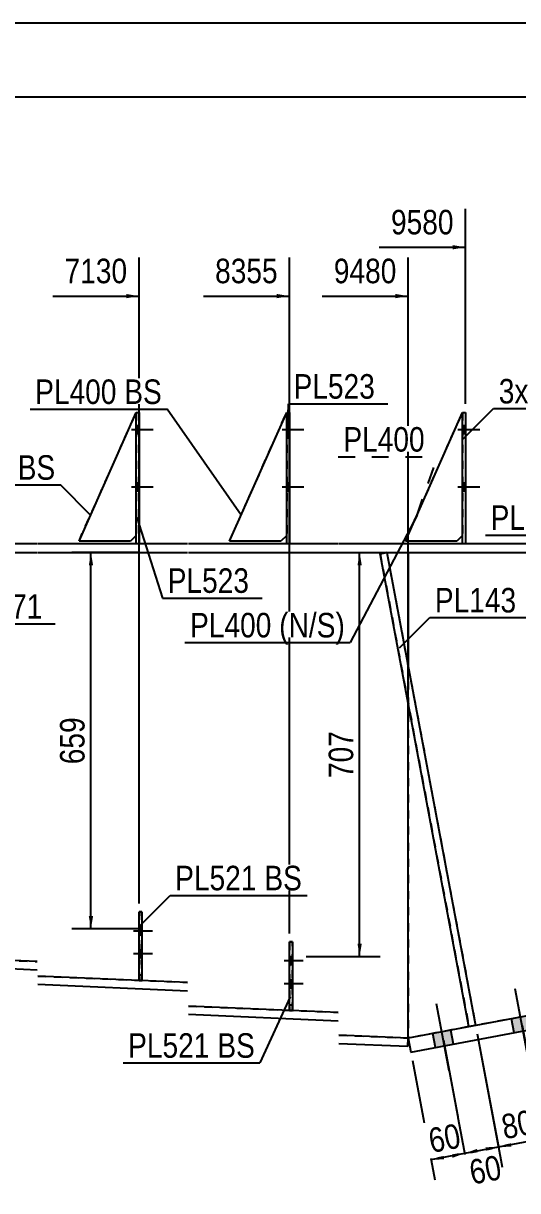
# Model space of a CAD drawing. Header units: millimetres. Extents: x -35 to 367, y -192 to 85.
# Drawn here: x 195.9 to 253.6, y -51.1 to 85.1 of the extents above; entities that cross this region are included whole.
import ezdxf

# ---------------------------------------------------------------- set-up
doc = ezdxf.new("R2010")
doc.units = ezdxf.units.MM
doc.linetypes.add('DXK_LINE_DOT1', pattern=[1.8814, 0.9407, -0.9407])
doc.linetypes.add('DXK_LINE_DOT2', pattern=[3.9198, 1.9599, -1.9599])
doc.styles.add('Arial Narrow', font='ARIALN.TTF', dxfattribs={"height": 0.2})

# ---------------------------------------------------------------- blocks, each defined once
blk = doc.blocks.new('Unknown-627304560-1201')
at = {"color": 5, "linetype": 'Continuous'}
blk.add_line((367.4, 85.08), (-32.6, 85.08), dxfattribs=at)
blk = doc.blocks.new('Part-627304560-1914 - 1599')
at = {"color": 7, "linetype": 'DXK_LINE_DOT1'}
for p, q in [((238.29, 23.33), (237.51, 23.19)), ((237.51, 23.19), (247.87, -32)), ((238.29, 23.33), (248.66, -31.86)), ((248.66, -31.86), (247.87, -32))]:
    blk.add_line(p, q, dxfattribs=at)
blk = doc.blocks.new('Part-627304560-1929 - 1599')
at = {"color": 2, "linetype": 'Continuous'}
for p, q in [((219.94, 24.67), (226.61, 39.67)), ((225.94, 24.67), (219.94, 24.67)), ((226.61, 25.33), (225.94, 24.67))]:
    blk.add_line(p, q, dxfattribs=at)
at = {"color": 7, "linetype": 'DXK_LINE_DOT1'}
blk.add_line((226.61, 39.67), (226.61, 25.33), dxfattribs=at)
blk = doc.blocks.new('Part-627304560-1796 - 1599')
at = {"color": 2, "linetype": 'Continuous'}
for p, q in [((209.04, 24.33), (209.04, 39.67)), ((209.04, 39.67), (209.37, 39.67)), ((209.37, 39.67), (209.37, 24.33))]:
    blk.add_line(p, q, dxfattribs=at)
at = {"color": 7, "linetype": 'DXK_LINE_DOT1'}
blk.add_line((209.37, 24.33), (209.04, 24.33), dxfattribs=at)
blk = doc.blocks.new('Bolt-627304560-1605 - 1599')
at = {"linetype": 'Continuous'}
for points in [[(209.37, 37.2), (209.37, 38.13), (209.04, 38.13), (209.04, 37.2)], [(209.37, 37.2), (209.37, 38.13), (209.04, 38.13), (209.04, 37.2)], [(209.37, 37.2), (209.37, 38.13), (209.04, 38.13), (209.04, 37.2)], [(209.37, 30.53), (209.37, 31.47), (209.04, 31.47), (209.04, 30.53)], [(209.37, 30.53), (209.37, 31.47), (209.04, 31.47), (209.04, 30.53)], [(209.37, 30.53), (209.37, 31.47), (209.04, 31.47), (209.04, 30.53)]]:
    blk.add_hatch(color=3, dxfattribs=at).paths.add_polyline_path(points)
at = {"color": 3, "linetype": 'Continuous'}
for p, q in [((208.51, 37.67), (211.04, 37.67)), ((208.51, 37.67), (211.04, 37.67)), ((208.51, 37.67), (211.04, 37.67)), ((209.04, 38.13), (209.37, 38.13)), ((209.04, 38.13), (209.37, 38.13)), ((209.04, 38.13), (209.37, 38.13)), ((209.04, 37.2), (209.37, 37.2)), ((209.04, 37.2), (209.37, 37.2)), ((209.04, 37.2), (209.37, 37.2)), ((209.04, 31.47), (209.37, 31.47)), ((209.04, 31.47), (209.37, 31.47)), ((209.04, 31.47), (209.37, 31.47)), ((208.51, 31), (211.04, 31)), ((208.51, 31), (211.04, 31)), ((208.51, 31), (211.04, 31)), ((209.04, 30.53), (209.37, 30.53)), ((209.04, 30.53), (209.37, 30.53)), ((209.04, 30.53), (209.37, 30.53))]:
    blk.add_line(p, q, dxfattribs=at)
blk = doc.blocks.new('Bolt-627304560-1606 - 1599')
at = {"linetype": 'Continuous'}
for points in [[(226.94, 37.2), (226.94, 38.13), (226.61, 38.13), (226.61, 37.2)], [(226.94, 37.2), (226.94, 38.13), (226.61, 38.13), (226.61, 37.2)], [(226.94, 37.2), (226.94, 38.13), (226.61, 38.13), (226.61, 37.2)], [(226.94, 30.53), (226.94, 31.47), (226.61, 31.47), (226.61, 30.53)], [(226.94, 30.53), (226.94, 31.47), (226.61, 31.47), (226.61, 30.53)], [(226.94, 30.53), (226.94, 31.47), (226.61, 31.47), (226.61, 30.53)]]:
    blk.add_hatch(color=3, dxfattribs=at).paths.add_polyline_path(points)
at = {"color": 3, "linetype": 'Continuous'}
for p, q in [((226.07, 37.67), (228.61, 37.67)), ((226.07, 37.67), (228.61, 37.67)), ((226.07, 37.67), (228.61, 37.67)), ((226.61, 38.13), (226.94, 38.13)), ((226.61, 38.13), (226.94, 38.13)), ((226.61, 38.13), (226.94, 38.13)), ((226.61, 37.2), (226.94, 37.2)), ((226.61, 37.2), (226.94, 37.2)), ((226.61, 37.2), (226.94, 37.2)), ((226.61, 31.47), (226.94, 31.47)), ((226.61, 31.47), (226.94, 31.47)), ((226.61, 31.47), (226.94, 31.47)), ((226.07, 31), (228.61, 31)), ((226.07, 31), (228.61, 31)), ((226.07, 31), (228.61, 31)), ((226.61, 30.53), (226.94, 30.53)), ((226.61, 30.53), (226.94, 30.53)), ((226.61, 30.53), (226.94, 30.53))]:
    blk.add_line(p, q, dxfattribs=at)
blk = doc.blocks.new('Bolt-627304560-1610 - 1599')
at = {"linetype": 'Continuous'}
for points in [[(247.47, 37.2), (247.47, 38.13), (247.13, 38.13), (247.13, 37.2)], [(247.47, 37.2), (247.47, 38.13), (247.13, 38.13), (247.13, 37.2)], [(247.47, 37.2), (247.47, 38.13), (247.13, 38.13), (247.13, 37.2)], [(247.47, 30.53), (247.47, 31.47), (247.13, 31.47), (247.13, 30.53)], [(247.47, 30.53), (247.47, 31.47), (247.13, 31.47), (247.13, 30.53)], [(247.47, 30.53), (247.47, 31.47), (247.13, 31.47), (247.13, 30.53)]]:
    blk.add_hatch(color=3, dxfattribs=at).paths.add_polyline_path(points)
at = {"color": 3, "linetype": 'Continuous'}
for p, q in [((246.6, 37.67), (249.13, 37.67)), ((246.6, 37.67), (249.13, 37.67)), ((246.6, 37.67), (249.13, 37.67)), ((247.13, 38.13), (247.47, 38.13)), ((247.13, 38.13), (247.47, 38.13)), ((247.13, 38.13), (247.47, 38.13)), ((247.13, 37.2), (247.47, 37.2)), ((247.13, 37.2), (247.47, 37.2)), ((247.13, 37.2), (247.47, 37.2)), ((247.13, 31.47), (247.47, 31.47)), ((247.13, 31.47), (247.47, 31.47)), ((247.13, 31.47), (247.47, 31.47)), ((246.6, 31), (249.13, 31)), ((246.6, 31), (249.13, 31)), ((246.6, 31), (249.13, 31)), ((247.13, 30.53), (247.47, 30.53)), ((247.13, 30.53), (247.47, 30.53)), ((247.13, 30.53), (247.47, 30.53))]:
    blk.add_line(p, q, dxfattribs=at)
blk = doc.blocks.new('Bolt-627304560-1613 - 1599')
at = {"color": 3, "linetype": 'DXK_LINE_DOT2'}
for p, q in [((209.37, -20.36), (209.71, -20.36)), ((208.74, -20.82), (210.94, -20.82)), ((209.37, -21.29), (209.71, -21.29)), ((209.37, -23.01), (209.71, -23.01)), ((208.74, -23.47), (210.94, -23.47)), ((209.37, -23.94), (209.71, -23.94))]:
    blk.add_line(p, q, dxfattribs=at)
blk = doc.blocks.new('Bolt-627304560-1614 - 1599')
at = {"color": 3, "linetype": 'DXK_LINE_DOT2'}
for p, q in [((226.31, -24.27), (228.51, -24.27)), ((226.94, -23.81), (227.27, -23.81)), ((226.94, -24.74), (227.27, -24.74)), ((226.31, -26.98), (228.51, -26.98)), ((226.94, -26.52), (227.27, -26.52)), ((226.94, -27.45), (227.27, -27.45))]:
    blk.add_line(p, q, dxfattribs=at)
blk = doc.blocks.new('Bolt-627304560-1619 - 1599')
at = {"linetype": 'Continuous'}
for points in [[(209.71, -21.29), (209.71, -20.36), (209.37, -20.36), (209.37, -21.29)], [(209.71, -23.94), (209.71, -23.01), (209.37, -23.01), (209.37, -23.94)]]:
    blk.add_hatch(color=3, dxfattribs=at).paths.add_polyline_path(points)
at = {"color": 3, "linetype": 'Continuous'}
for p, q in [((209.37, -20.36), (209.71, -20.36)), ((208.74, -20.82), (210.94, -20.82)), ((209.37, -21.29), (209.71, -21.29)), ((209.37, -23.01), (209.71, -23.01)), ((208.74, -23.47), (210.94, -23.47)), ((209.37, -23.94), (209.71, -23.94))]:
    blk.add_line(p, q, dxfattribs=at)
blk = doc.blocks.new('Bolt-627304560-1620 - 1599')
at = {"linetype": 'Continuous'}
for points in [[(227.27, -24.74), (227.27, -23.81), (226.94, -23.81), (226.94, -24.74)], [(227.27, -27.45), (227.27, -26.52), (226.94, -26.52), (226.94, -27.45)]]:
    blk.add_hatch(color=3, dxfattribs=at).paths.add_polyline_path(points)
at = {"color": 3, "linetype": 'Continuous'}
for p, q in [((226.31, -24.27), (228.51, -24.27)), ((226.94, -23.81), (227.27, -23.81)), ((226.94, -24.74), (227.27, -24.74)), ((226.31, -26.98), (228.51, -26.98)), ((226.94, -26.52), (227.27, -26.52)), ((226.94, -27.45), (227.27, -27.45))]:
    blk.add_line(p, q, dxfattribs=at)
blk = doc.blocks.new('Part-627304560-1870 - 1599')
at = {"color": 2, "linetype": 'Continuous'}
for p, q in [((315.49, -19.31), (240.79, -33.33)), ((315.8, -20.94), (315.49, -19.31)), ((241.1, -34.97), (315.8, -20.94)), ((240.79, -33.33), (241.1, -34.97))]:
    blk.add_line(p, q, dxfattribs=at)
blk = doc.blocks.new('Part-627304560-1754 - 1599')
at = {"color": 7, "linetype": 'DXK_LINE_DOT1'}
for p, q in [((240.47, 24.67), (247.13, 39.67)), ((247.13, 39.67), (247.13, 25.33)), ((246.47, 24.67), (240.47, 24.67)), ((247.13, 25.33), (246.47, 24.67))]:
    blk.add_line(p, q, dxfattribs=at)
blk = doc.blocks.new('Part-627304560-2025 - 1599')
at = {"color": 2, "linetype": 'Continuous'}
for p, q in [((226.94, -30.12), (226.94, -22.12)), ((226.94, -22.12), (227.27, -22.12)), ((227.27, -22.12), (227.27, -30.12)), ((227.27, -30.12), (226.94, -30.12))]:
    blk.add_line(p, q, dxfattribs=at)
at = {"color": 7, "linetype": 'DXK_LINE_DOT1'}
blk.add_line((226.94, -29.45), (227.27, -29.45), dxfattribs=at)
blk = doc.blocks.new('Bolt-627304560-1635 - 1599')
at = {"linetype": 'Continuous'}
for points in [[(312.61, -19.85), (310.51, -20.24), (310.82, -21.88), (312.91, -21.49)], [(312.61, -19.85), (310.51, -20.24), (310.82, -21.88), (312.91, -21.49)], [(303.43, -21.57), (301.34, -21.96), (301.64, -23.6), (303.74, -23.21)], [(303.43, -21.57), (301.34, -21.96), (301.64, -23.6), (303.74, -23.21)], [(295.57, -23.05), (293.47, -23.44), (293.78, -25.08), (295.88, -24.68)], [(295.57, -23.05), (293.47, -23.44), (293.78, -25.08), (295.88, -24.68)], [(287.71, -24.52), (285.61, -24.92), (285.92, -26.55), (288.01, -26.16)], [(287.71, -24.52), (285.61, -24.92), (285.92, -26.55), (288.01, -26.16)], [(270.67, -27.72), (268.57, -28.12), (268.88, -29.75), (270.98, -29.36)], [(270.67, -27.72), (268.57, -28.12), (268.88, -29.75), (270.98, -29.36)], [(262.81, -29.2), (260.71, -29.59), (261.02, -31.23), (263.12, -30.84)], [(262.81, -29.2), (260.71, -29.59), (261.02, -31.23), (263.12, -30.84)], [(254.95, -30.68), (252.85, -31.07), (253.16, -32.71), (255.25, -32.31)], [(254.95, -30.68), (252.85, -31.07), (253.16, -32.71), (255.25, -32.31)], [(245.77, -32.4), (243.68, -32.79), (243.98, -34.43), (246.08, -34.04)], [(245.77, -32.4), (243.68, -32.79), (243.98, -34.43), (246.08, -34.04)]]:
    blk.add_hatch(color=3, dxfattribs=at).paths.add_polyline_path(points)
at = {"color": 3, "linetype": 'Continuous'}
for p, q in [((312.42, -24.61), (310.94, -16.77)), ((312.42, -24.61), (310.94, -16.77)), ((303.24, -26.34), (301.77, -18.49)), ((303.24, -26.34), (301.77, -18.49)), ((295.38, -27.81), (293.91, -19.97)), ((295.38, -27.81), (293.91, -19.97)), ((310.82, -21.88), (310.51, -20.24)), ((310.82, -21.88), (310.51, -20.24)), ((312.91, -21.49), (312.61, -19.85)), ((312.91, -21.49), (312.61, -19.85)), ((287.52, -29.29), (286.04, -21.44)), ((287.52, -29.29), (286.04, -21.44)), ((303.74, -23.21), (303.43, -21.57)), ((303.74, -23.21), (303.43, -21.57)), ((295.88, -24.68), (295.57, -23.05)), ((295.88, -24.68), (295.57, -23.05)), ((301.64, -23.6), (301.34, -21.96)), ((301.64, -23.6), (301.34, -21.96)), ((293.78, -25.08), (293.47, -23.44)), ((293.78, -25.08), (293.47, -23.44)), ((270.48, -32.49), (269.01, -24.64)), ((270.48, -32.49), (269.01, -24.64)), ((285.92, -26.55), (285.61, -24.92)), ((285.92, -26.55), (285.61, -24.92)), ((288.01, -26.16), (287.71, -24.52)), ((288.01, -26.16), (287.71, -24.52)), ((262.62, -33.97), (261.15, -26.12)), ((262.62, -33.97), (261.15, -26.12)), ((254.76, -35.44), (253.28, -27.6)), ((254.76, -35.44), (253.28, -27.6)), ((268.88, -29.75), (268.57, -28.12)), ((268.88, -29.75), (268.57, -28.12)), ((270.98, -29.36), (270.67, -27.72)), ((270.98, -29.36), (270.67, -27.72)), ((245.58, -37.17), (244.11, -29.32)), ((245.58, -37.17), (244.11, -29.32)), ((261.02, -31.23), (260.71, -29.59)), ((261.02, -31.23), (260.71, -29.59)), ((263.12, -30.84), (262.81, -29.2)), ((263.12, -30.84), (262.81, -29.2)), ((253.16, -32.71), (252.85, -31.07)), ((253.16, -32.71), (252.85, -31.07)), ((255.25, -32.31), (254.95, -30.68)), ((255.25, -32.31), (254.95, -30.68)), ((246.08, -34.04), (245.77, -32.4)), ((246.08, -34.04), (245.77, -32.4)), ((243.98, -34.43), (243.68, -32.79)), ((243.98, -34.43), (243.68, -32.79))]:
    blk.add_line(p, q, dxfattribs=at)
blk = doc.blocks.new('Part-627304560-1826 - 1599')
at = {"color": 2, "linetype": 'Continuous'}
for p, q in [((247.13, 24.33), (247.13, 39.67)), ((247.13, 39.67), (247.47, 39.67)), ((247.47, 39.67), (247.47, 24.33))]:
    blk.add_line(p, q, dxfattribs=at)
at = {"color": 7, "linetype": 'DXK_LINE_DOT1'}
blk.add_line((247.47, 24.33), (247.13, 24.33), dxfattribs=at)
blk = doc.blocks.new('Part-627304560-1791 - 1599')
at = {"color": 2, "linetype": 'Continuous'}
for p, q in [((226.61, 24.33), (226.61, 39.67)), ((226.61, 39.67), (226.94, 39.67)), ((226.94, 39.67), (226.94, 24.33))]:
    blk.add_line(p, q, dxfattribs=at)
at = {"color": 7, "linetype": 'DXK_LINE_DOT1'}
blk.add_line((226.94, 24.33), (226.61, 24.33), dxfattribs=at)
blk = doc.blocks.new('Part-627304560-1934 - 1599')
at = {"color": 2, "linetype": 'Continuous'}
for p, q in [((202.37, 24.67), (209.04, 39.67)), ((208.37, 24.67), (202.37, 24.67)), ((209.04, 25.33), (208.37, 24.67))]:
    blk.add_line(p, q, dxfattribs=at)
at = {"color": 7, "linetype": 'DXK_LINE_DOT1'}
blk.add_line((209.04, 39.67), (209.04, 25.33), dxfattribs=at)
blk = doc.blocks.new('Part-627304560-2040 - 1599')
at = {"color": 2, "linetype": 'Continuous'}
for p, q in [((209.37, -26.61), (209.37, -18.61)), ((209.37, -18.61), (209.71, -18.61)), ((209.71, -18.61), (209.71, -26.61)), ((209.71, -26.61), (209.37, -26.61))]:
    blk.add_line(p, q, dxfattribs=at)
at = {"color": 7, "linetype": 'DXK_LINE_DOT1'}
blk.add_line((209.37, -25.94), (209.71, -25.94), dxfattribs=at)
blk = doc.blocks.new('Part-627304560-2070 - 1599')
at = {"color": 2, "linetype": 'Continuous'}
for p, q in [((240.47, 24.67), (247.13, 39.67)), ((246.47, 24.67), (240.47, 24.67)), ((247.13, 25.33), (246.47, 24.67))]:
    blk.add_line(p, q, dxfattribs=at)
blk = doc.blocks.new('Part-627304560-2102 - 1599')
at = {"color": 7, "linetype": 'DXK_LINE_DOT1'}
for p, q in [((226.94, -22.12), (226.94, -30.12)), ((227.27, -22.12), (226.94, -22.12)), ((227.27, -30.12), (227.27, -22.12)), ((226.94, -30.12), (227.27, -30.12))]:
    blk.add_line(p, q, dxfattribs=at)
blk = doc.blocks.new('Part-627304560-2107 - 1599')
at = {"color": 7, "linetype": 'DXK_LINE_DOT1'}
for p, q in [((219.94, 24.67), (226.61, 39.67)), ((225.94, 24.67), (219.94, 24.67)), ((226.61, 25.33), (225.94, 24.67))]:
    blk.add_line(p, q, dxfattribs=at)
blk = doc.blocks.new('Part-627304560-2112 - 1599')
at = {"color": 7, "linetype": 'DXK_LINE_DOT1'}
for p, q in [((209.37, -18.61), (209.37, -26.61)), ((209.71, -18.61), (209.37, -18.61)), ((209.71, -26.61), (209.71, -18.61)), ((209.37, -26.61), (209.71, -26.61))]:
    blk.add_line(p, q, dxfattribs=at)
blk = doc.blocks.new('Part-627304560-2117 - 1599')
at = {"color": 7, "linetype": 'DXK_LINE_DOT1'}
for p, q in [((202.37, 24.67), (209.04, 39.67)), ((208.37, 24.67), (202.37, 24.67)), ((209.04, 25.33), (208.37, 24.67))]:
    blk.add_line(p, q, dxfattribs=at)
blk = doc.blocks.new('Part-627304560-2181 - 1599')
at = {"color": 2, "linetype": 'Continuous'}
for p, q in [((163.62, 24.33), (163.62, 23.33)), ((187.76, 24.33), (163.62, 24.33)), ((163.62, 23.33), (187.76, 23.33)), ((197.47, 24.33), (187.86, 24.33)), ((187.86, 23.33), (197.47, 23.33)), ((215.04, 24.33), (197.57, 24.33)), ((197.57, 23.33), (215.04, 23.33)), ((232.61, 24.33), (215.14, 24.33)), ((215.14, 23.33), (232.61, 23.33)), ((314.08, 24.33), (232.71, 24.33)), ((232.71, 23.33), (314.08, 23.33)), ((314.08, 23.33), (314.08, 24.33))]:
    blk.add_line(p, q, dxfattribs=at)
blk = doc.blocks.new('Part-627304560-2203 - 1599')
at = {"color": 2, "linetype": 'Continuous'}
blk.add_line((182.96, 23.33), (182.96, -23.33), dxfattribs=at)
at = {"color": 7, "linetype": 'DXK_LINE_DOT1'}
for p, q in [((182.96, 23.33), (187.76, 23.33)), ((187.86, 23.33), (197.47, 23.33)), ((197.57, 23.33), (215.04, 23.33)), ((215.14, 23.33), (232.61, 23.33)), ((232.71, 23.33), (240.79, 23.33)), ((240.79, 23.33), (240.79, -33.33)), ((182.96, -23.33), (187.76, -23.54)), ((187.86, -23.98), (197.47, -24.4)), ((197.57, -26.09), (215.04, -26.84)), ((215.14, -29.6), (232.61, -30.35)), ((232.71, -32.99), (240.79, -33.33))]:
    blk.add_line(p, q, dxfattribs=at)
blk = doc.blocks.new('Part-627304560-2225 - 1599')
at = {"color": 2, "linetype": 'Continuous'}
for p, q in [((240.79, 23.33), (240.79, 10.01)), ((299.34, 23.33), (299.39, 23.08)), ((240.79, -33.33), (240.79, 5.68))]:
    blk.add_line(p, q, dxfattribs=at)
at = {"color": 7, "linetype": 'DXK_LINE_DOT1'}
for p, q in [((240.79, 23.33), (299.34, 23.33)), ((299.39, 23.08), (307.63, -20.78)), ((307.63, -20.78), (248.66, -31.86)), ((247.87, -32), (240.79, -33.33))]:
    blk.add_line(p, q, dxfattribs=at)
blk = doc.blocks.new('Part-627304560-2269 - 1599')
at = {"color": 2, "linetype": 'Continuous'}
for p, q in [((192.66, -25.19), (192.7, -24.19)), ((197.47, -24.4), (192.7, -24.19)), ((197.47, -25.4), (192.66, -25.19)), ((209.37, -26.6), (197.57, -26.09)), ((215.04, -27.84), (197.57, -27.09)), ((215.04, -26.84), (209.54, -26.61)), ((226.94, -30.11), (215.14, -29.6)), ((232.61, -31.35), (215.14, -30.6)), ((232.61, -30.35), (227.11, -30.12)), ((240.79, -33.33), (232.71, -32.99)), ((240.75, -34.33), (232.71, -33.99)), ((240.75, -34.33), (240.79, -33.33))]:
    blk.add_line(p, q, dxfattribs=at)
blk = doc.blocks.new('Part-627304560-2313 - 1599')
at = {"color": 2, "linetype": 'Continuous'}
for p, q in [((237.51, 23.19), (238.29, 23.33)), ((247.87, -32), (237.51, 23.19)), ((238.29, 23.33), (248.66, -31.86))]:
    blk.add_line(p, q, dxfattribs=at)
blk = doc.blocks.new('StraightDimension-627304560-2504 - 1599')
at = {"linetype": 'Continuous'}
for points in [[(203.51, 21.83), (203.76, 23.33), (204.01, 21.83)], [(204.01, -19.1), (203.76, -20.6), (203.51, -19.1)]]:
    blk.add_hatch(color=7, dxfattribs=at).paths.add_polyline_path(points)
at = {"color": 7, "linetype": 'Continuous'}
for p, q in [((209.32, 23.33), (201.51, 23.33)), ((203.76, -20.6), (203.76, 23.33)), ((209.32, -20.6), (201.51, -20.6))]:
    blk.add_line(p, q, dxfattribs=at)
at = {"color": 0}
blk.add_wipeout([(203.61, 4.71), (199.41, 4.71), (199.41, -1.98), (203.61, -1.98)], dxfattribs=at)
at = {"color": 3, "style": 'Arial Narrow'}
blk.add_text('659', height=2.863, rotation=90.0002, dxfattribs=at).set_placement((203.01, -1.38))
blk = doc.blocks.new('StraightDimension-627304560-2576 - 1599')
at = {"linetype": 'Continuous'}
for points in [[(244.98, -47.49), (243.46, -47.52), (244.89, -47)], [(245.87, -46.81), (247.39, -46.78), (245.96, -47.3)]]:
    blk.add_hatch(color=7, dxfattribs=at).paths.add_polyline_path(points)
at = {"color": 7, "linetype": 'Continuous'}
for p, q in [((244.91, -33.58), (247.83, -49.14)), ((241.29, -35.95), (243.9, -49.88)), ((243.46, -47.52), (247.39, -46.78))]:
    blk.add_line(p, q, dxfattribs=at)
at = {"color": 0}
blk.add_wipeout([(247.78, -46.56), (247.01, -42.43), (242.23, -43.32), (243.01, -47.45)], dxfattribs=at)
at = {"color": 3, "style": 'Arial Narrow'}
blk.add_text('60', height=2.863, rotation=10.6341, dxfattribs=at).set_placement((243.49, -46.75))
blk = doc.blocks.new('StraightDimension-627304560-2589 - 1599')
at = {"linetype": 'Continuous'}
for points in [[(248.91, -46.75), (247.39, -46.78), (248.82, -46.26)], [(249.8, -46.07), (251.32, -46.04), (249.89, -46.57)]]:
    blk.add_hatch(color=7, dxfattribs=at).paths.add_polyline_path(points)
at = {"color": 7, "linetype": 'Continuous'}
for p, q in [((244.91, -33.58), (247.8, -48.99)), ((248.84, -32.84), (251.74, -48.25)), ((247.39, -46.78), (251.32, -46.04))]:
    blk.add_line(p, q, dxfattribs=at)
at = {"color": 0}
blk.add_wipeout([(252.54, -50.24), (251.77, -46.11), (247, -47.01), (247.77, -51.14)], dxfattribs=at)
at = {"color": 3, "style": 'Arial Narrow'}
blk.add_text('60', height=2.863, rotation=10.6341, dxfattribs=at).set_placement((248.25, -50.44))
blk = doc.blocks.new('StraightDimension-627304560-2512 - 1599')
at = {"linetype": 'Continuous'}
for points in [[(234.87, 21.83), (235.12, 23.33), (235.37, 21.83)], [(235.37, -22.32), (235.12, -23.82), (234.87, -22.32)]]:
    blk.add_hatch(color=7, dxfattribs=at).paths.add_polyline_path(points)
at = {"color": 7, "linetype": 'Continuous'}
for p, q in [((228.88, 23.33), (237.52, 23.33)), ((235.12, -23.82), (235.12, 23.33)), ((228.88, -23.82), (237.52, -23.82))]:
    blk.add_line(p, q, dxfattribs=at)
at = {"color": 0}
blk.add_wipeout([(234.97, 3.1), (230.77, 3.1), (230.77, -3.59), (234.97, -3.59)], dxfattribs=at)
at = {"color": 3, "style": 'Arial Narrow'}
blk.add_text('707', height=2.863, rotation=90.0002, dxfattribs=at).set_placement((234.37, -2.99))
blk = doc.blocks.new('StraightDimension-627304560-2603 - 1599')
at = {"linetype": 'Continuous'}
for points in [[(252.84, -46.01), (251.32, -46.04), (252.75, -45.52)], [(255.04, -45.09), (256.56, -45.06), (255.13, -45.58)]]:
    blk.add_hatch(color=7, dxfattribs=at).paths.add_polyline_path(points)
at = {"color": 7, "linetype": 'Continuous'}
for p, q in [((254.08, -31.86), (257.01, -47.42)), ((248.84, -32.84), (251.76, -48.4)), ((251.32, -46.04), (256.56, -45.06))]:
    blk.add_line(p, q, dxfattribs=at)
at = {"color": 0}
blk.add_wipeout([(256.3, -44.96), (255.53, -40.83), (250.75, -41.72), (251.53, -45.85)], dxfattribs=at)
at = {"color": 3, "style": 'Arial Narrow'}
blk.add_text('80', height=2.863, rotation=10.6341, dxfattribs=at).set_placement((252.01, -45.15))
blk = doc.blocks.new('StraightDimension-627304560-2788 - 1599')
at = {"color": 7, "linetype": 'Continuous'}
blk.add_line((-1.28, 76.49), (315.8, 76.49), dxfattribs=at)
blk = doc.blocks.new('StraightDimension-627304560-8032 - 1599')
at = {"linetype": 'Continuous'}
blk.add_hatch(color=7, dxfattribs=at).paths.add_polyline_path([(245.97, 59.2), (247.47, 58.95), (245.97, 58.7)])
at = {"color": 7, "linetype": 'Continuous'}
for p, q in [((247.47, 40.67), (247.47, 63.45)), ((237.41, 58.95), (247.47, 58.95))]:
    blk.add_line(p, q, dxfattribs=at)
at = {"color": 0}
blk.add_wipeout([(246.69, 59.85), (246.69, 64.05), (238.18, 64.05), (238.18, 59.85)], dxfattribs=at)
at = {"color": 3, "style": 'Arial Narrow'}
blk.add_text('9580', height=2.863, dxfattribs=at).set_placement((238.78, 60.45))
blk = doc.blocks.new('StraightDimension-627304560-8033 - 1599')
at = {"linetype": 'Continuous'}
blk.add_hatch(color=7, dxfattribs=at).paths.add_polyline_path([(239.29, 53.5), (240.79, 53.25), (239.29, 53)])
at = {"color": 7, "linetype": 'Continuous'}
for p, q in [((240.79, -32.33), (240.79, 57.75)), ((230.73, 53.25), (240.79, 53.25))]:
    blk.add_line(p, q, dxfattribs=at)
at = {"color": 0}
blk.add_wipeout([(240.02, 54.15), (240.02, 58.35), (231.51, 58.35), (231.51, 54.15)], dxfattribs=at)
at = {"color": 3, "style": 'Arial Narrow'}
blk.add_text('9480', height=2.863, dxfattribs=at).set_placement((232.11, 54.75))
blk = doc.blocks.new('StraightDimension-627304560-8034 - 1599')
at = {"linetype": 'Continuous'}
blk.add_hatch(color=7, dxfattribs=at).paths.add_polyline_path([(225.44, 53.5), (226.94, 53.25), (225.44, 53)])
at = {"color": 7, "linetype": 'Continuous'}
for p, q in [((226.94, -21.12), (226.94, 57.75)), ((216.88, 53.25), (226.94, 53.25))]:
    blk.add_line(p, q, dxfattribs=at)
at = {"color": 0}
blk.add_wipeout([(226.16, 54.15), (226.16, 58.35), (217.65, 58.35), (217.65, 54.15)], dxfattribs=at)
at = {"color": 3, "style": 'Arial Narrow'}
blk.add_text('8355', height=2.863, dxfattribs=at).set_placement((218.25, 54.75))
blk = doc.blocks.new('StraightDimension-627304560-8035 - 1599')
at = {"linetype": 'Continuous'}
blk.add_hatch(color=7, dxfattribs=at).paths.add_polyline_path([(207.87, 53.5), (209.37, 53.25), (207.87, 53)])
at = {"color": 7, "linetype": 'Continuous'}
for p, q in [((209.37, -17.61), (209.37, 57.75)), ((199.31, 53.25), (209.37, 53.25))]:
    blk.add_line(p, q, dxfattribs=at)
at = {"color": 0}
blk.add_wipeout([(208.6, 54.15), (208.6, 58.35), (200.08, 58.35), (200.08, 54.15)], dxfattribs=at)
at = {"color": 3, "style": 'Arial Narrow'}
blk.add_text('7130', height=2.863, dxfattribs=at).set_placement((200.68, 54.75))
blk = doc.blocks.new('MarkSet-627304560-7208 - 1599')
at = {"color": 0}
for points in [[(223.1, -16.09), (223.1, -13.09), (213.59, -13.09), (213.59, -16.09)], [(228.38, -16.09), (228.38, -13.09), (224, -13.09), (224, -16.09)]]:
    blk.add_wipeout(points, dxfattribs=at)
for points in [[(223.1, -16.09), (223.1, -13.09), (213.59, -13.09), (213.59, -16.09)], [(228.38, -16.09), (228.38, -13.09), (224, -13.09), (224, -16.09)]]:
    blk.add_wipeout(points, dxfattribs=at)
at = {"color": 7, "linetype": 'Continuous'}
for p, q in [((209.46, -20.23), (212.99, -16.69)), ((212.99, -16.69), (228.98, -16.69))]:
    blk.add_line(p, q, dxfattribs=at)
at = {"color": 3, "style": 'Arial Narrow'}
for s, p in [('PL521', (213.59, -16.09)), ('BS', (224, -16.09))]:
    blk.add_text(s, height=2.863, dxfattribs=at).set_placement(p)
blk = doc.blocks.new('MarkSet-627304560-7289 - 1599')
at = {"color": 0}
for points in [[(194.31, 31.82), (194.31, 34.82), (184.8, 34.82), (184.8, 31.82)], [(199.59, 31.82), (199.59, 34.82), (195.21, 34.82), (195.21, 31.82)]]:
    blk.add_wipeout(points, dxfattribs=at)
for points in [[(194.31, 31.82), (194.31, 34.82), (184.8, 34.82), (184.8, 31.82)], [(199.59, 31.82), (199.59, 34.82), (195.21, 34.82), (195.21, 31.82)]]:
    blk.add_wipeout(points, dxfattribs=at)
at = {"color": 7, "linetype": 'Continuous'}
for p in [(184.2, 31.22), (203.72, 27.69)]:
    blk.add_line(p, (200.19, 31.22), dxfattribs=at)
at = {"color": 3, "style": 'Arial Narrow'}
for s, p in [('PL400', (184.8, 31.82)), ('BS', (195.21, 31.82))]:
    blk.add_text(s, height=2.863, dxfattribs=at).set_placement(p)
blk = doc.blocks.new('MarkSet-627304560-7219 - 1599')
at = {"color": 0}
for points in [[(217.61, -35.63), (217.61, -32.63), (208.1, -32.63), (208.1, -35.63)], [(222.89, -35.63), (222.89, -32.63), (218.51, -32.63), (218.51, -35.63)]]:
    blk.add_wipeout(points, dxfattribs=at)
for points in [[(217.61, -35.63), (217.61, -32.63), (208.1, -32.63), (208.1, -35.63)], [(222.89, -35.63), (222.89, -32.63), (218.51, -32.63), (218.51, -35.63)]]:
    blk.add_wipeout(points, dxfattribs=at)
at = {"color": 7, "linetype": 'Continuous'}
for p in [(227.02, -28.5), (207.5, -36.23)]:
    blk.add_line(p, (223.49, -36.23), dxfattribs=at)
at = {"color": 3, "style": 'Arial Narrow'}
for s, p in [('PL521', (208.1, -35.63)), ('BS', (218.51, -35.63))]:
    blk.add_text(s, height=2.863, dxfattribs=at).set_placement(p)
blk = doc.blocks.new('MarkSet-627304560-7233 - 1599')
at = {"color": 0}
for points in [[(254.83, 40.72), (254.83, 43.72), (251.36, 43.72), (251.36, 40.72)], [(265.23, 40.72), (265.23, 43.72), (255.73, 43.72), (255.73, 40.72)]]:
    blk.add_wipeout(points, dxfattribs=at)
for points in [[(254.83, 40.72), (254.83, 43.72), (251.36, 43.72), (251.36, 40.72)], [(265.23, 40.72), (265.23, 43.72), (255.73, 43.72), (255.73, 40.72)]]:
    blk.add_wipeout(points, dxfattribs=at)
at = {"color": 7, "linetype": 'Continuous'}
for p, q in [((247.22, 36.58), (250.76, 40.12)), ((250.76, 40.12), (266.73, 40.12))]:
    blk.add_line(p, q, dxfattribs=at)
at = {"color": 3, "style": 'Arial Narrow'}
for s, p in [('3x', (251.36, 40.72)), ('PL523', (255.73, 40.72))]:
    blk.add_text(s, height=2.863, dxfattribs=at).set_placement(p)
blk = doc.blocks.new('MarkSet-627304560-7245 - 1599')
at = {"color": 0}
for points in [[(253.41, 16.33), (253.41, 19.33), (243.9, 19.33), (243.9, 16.33)], [(258.69, 16.33), (258.69, 19.33), (254.31, 19.33), (254.31, 16.33)]]:
    blk.add_wipeout(points, dxfattribs=at)
for points in [[(253.41, 16.33), (253.41, 19.33), (243.9, 19.33), (243.9, 16.33)], [(258.69, 16.33), (258.69, 19.33), (254.31, 19.33), (254.31, 16.33)]]:
    blk.add_wipeout(points, dxfattribs=at)
at = {"color": 7, "linetype": 'Continuous'}
for p, q in [((239.77, 12.19), (243.3, 15.73)), ((243.3, 15.73), (259.29, 15.73))]:
    blk.add_line(p, q, dxfattribs=at)
at = {"color": 3, "style": 'Arial Narrow'}
for s, p in [('PL143', (243.9, 16.33)), ('BS', (254.31, 16.33))]:
    blk.add_text(s, height=2.863, dxfattribs=at).set_placement(p)
blk = doc.blocks.new('MarkSet-627304560-7278 - 1599')
at = {"color": 0}
for points in [[(206.75, 40.66), (206.75, 43.66), (197.25, 43.66), (197.25, 40.66)], [(212.04, 40.66), (212.04, 43.66), (207.65, 43.66), (207.65, 40.66)]]:
    blk.add_wipeout(points, dxfattribs=at)
for points in [[(206.75, 40.66), (206.75, 43.66), (197.25, 43.66), (197.25, 40.66)], [(212.04, 40.66), (212.04, 43.66), (207.65, 43.66), (207.65, 40.66)]]:
    blk.add_wipeout(points, dxfattribs=at)
at = {"color": 7, "linetype": 'Continuous'}
for p in [(196.65, 40.06), (221.29, 27.69)]:
    blk.add_line(p, (212.64, 40.06), dxfattribs=at)
at = {"color": 3, "style": 'Arial Narrow'}
for s, p in [('PL400', (197.25, 40.66)), ('BS', (207.65, 40.66))]:
    blk.add_text(s, height=2.863, dxfattribs=at).set_placement(p)
blk = doc.blocks.new('Mark-627304560-7342 - 1599')
at = {"color": 0}
blk.add_wipeout([(242.72, 35.1), (242.72, 38.1), (233.22, 38.1), (233.22, 35.1)], dxfattribs=at)
blk.add_wipeout([(242.72, 35.1), (242.72, 38.1), (233.22, 38.1), (233.22, 35.1)], dxfattribs=at)
at = {"color": 7, "linetype": 'DXK_LINE_DOT2'}
for p in [(232.62, 34.5), (241.82, 27.69)]:
    blk.add_line(p, (244.22, 34.5), dxfattribs=at)
at = {"color": 3, "style": 'Arial Narrow'}
blk.add_text('PL400', height=2.863, dxfattribs=at).set_placement((233.22, 35.1))
blk = doc.blocks.new('Mark-627304560-7348 - 1599')
at = {"color": 0}
blk.add_wipeout([(236.91, 41.28), (236.91, 44.28), (227.41, 44.28), (227.41, 41.28)], dxfattribs=at)
blk.add_wipeout([(236.91, 41.28), (236.91, 44.28), (227.41, 44.28), (227.41, 41.28)], dxfattribs=at)
at = {"color": 7, "linetype": 'Continuous'}
for p, q in [((226.69, 36.58), (226.81, 40.68)), ((226.81, 40.68), (238.41, 40.68))]:
    blk.add_line(p, q, dxfattribs=at)
at = {"color": 3, "style": 'Arial Narrow'}
blk.add_text('PL523', height=2.863, dxfattribs=at).set_placement((227.41, 41.28))
blk = doc.blocks.new('Mark-627304560-7351 - 1599')
at = {"color": 0}
blk.add_wipeout([(222.23, 18.62), (222.23, 21.62), (212.72, 21.62), (212.72, 18.62)], dxfattribs=at)
blk.add_wipeout([(222.23, 18.62), (222.23, 21.62), (212.72, 21.62), (212.72, 18.62)], dxfattribs=at)
at = {"color": 7, "linetype": 'Continuous'}
for p, q in [((209.12, 27.42), (212.12, 18.02)), ((212.12, 18.02), (223.73, 18.02))]:
    blk.add_line(p, q, dxfattribs=at)
at = {"color": 3, "style": 'Arial Narrow'}
blk.add_text('PL523', height=2.863, dxfattribs=at).set_placement((212.72, 18.62))
blk = doc.blocks.new('Mark-627304560-7384 - 1599')
at = {"color": 0}
for points in [[(224.83, 13.42), (224.83, 16.42), (215.33, 16.42), (215.33, 13.42)], [(233.4, 13.42), (233.4, 16.42), (225.73, 16.42), (225.73, 13.42)]]:
    blk.add_wipeout(points, dxfattribs=at)
for points in [[(224.83, 13.42), (224.83, 16.42), (215.33, 16.42), (215.33, 13.42)], [(233.4, 13.42), (233.4, 16.42), (225.73, 16.42), (225.73, 13.42)]]:
    blk.add_wipeout(points, dxfattribs=at)
at = {"color": 7, "linetype": 'Continuous'}
for p in [(241.82, 27.69), (214.73, 12.82)]:
    blk.add_line(p, (234, 12.82), dxfattribs=at)
at = {"color": 3, "style": 'Arial Narrow'}
for s, p in [('(N/', (225.73, 13.42)), ('S)', (230.11, 13.42)), ('PL400', (215.33, 13.42))]:
    blk.add_text(s, height=2.863, dxfattribs=at).set_placement(p)
blk = doc.blocks.new('Mark-627304560-7399 - 1599')
at = {"color": 0}
blk.add_wipeout([(198.1, 15.59), (198.1, 18.59), (189.51, 18.59), (189.51, 15.59)], dxfattribs=at)
blk.add_wipeout([(198.1, 15.59), (198.1, 18.59), (189.51, 18.59), (189.51, 15.59)], dxfattribs=at)
at = {"color": 7, "linetype": 'Continuous'}
for p, q in [((185.37, 22.72), (188.91, 14.99)), ((188.91, 14.99), (199.6, 14.99))]:
    blk.add_line(p, q, dxfattribs=at)
at = {"color": 3, "style": 'Arial Narrow'}
blk.add_text('W171', height=2.863, dxfattribs=at).set_placement((189.51, 15.59))
blk = doc.blocks.new('Mark-627304560-7417 - 1599')
at = {"color": 0}
for points in [[(259.92, 25.97), (259.92, 28.97), (250.41, 28.97), (250.41, 25.97)], [(268.48, 25.97), (268.48, 28.97), (260.82, 28.97), (260.82, 25.97)]]:
    blk.add_wipeout(points, dxfattribs=at)
for points in [[(259.92, 25.97), (259.92, 28.97), (250.41, 28.97), (250.41, 25.97)], [(268.48, 25.97), (268.48, 28.97), (260.82, 28.97), (260.82, 25.97)]]:
    blk.add_wipeout(points, dxfattribs=at)
at = {"color": 7, "linetype": 'Continuous'}
for p in [(249.81, 25.37), (274.08, 16.71)]:
    blk.add_line(p, (269.08, 25.37), dxfattribs=at)
at = {"color": 3, "style": 'Arial Narrow'}
for s, p in [('PL201', (250.41, 25.97)), ('(N/', (260.82, 25.97)), ('S)', (265.2, 25.97))]:
    blk.add_text(s, height=2.863, dxfattribs=at).set_placement(p)

msp = doc.modelspace()

# ---------------------------------------------------------------- block references
for name in ['Unknown-627304560-1201', 'Part-627304560-1934 - 1599', 'Part-627304560-2117 - 1599', 'Part-627304560-1796 - 1599', 'Part-627304560-1929 - 1599', 'Part-627304560-2107 - 1599', 'Part-627304560-1791 - 1599', 'Part-627304560-1754 - 1599', 'Part-627304560-2070 - 1599', 'Part-627304560-1826 - 1599', 'Bolt-627304560-1605 - 1599', 'Bolt-627304560-1606 - 1599', 'Bolt-627304560-1610 - 1599', 'Part-627304560-2181 - 1599', 'Part-627304560-2203 - 1599', 'Part-627304560-1914 - 1599', 'Part-627304560-2313 - 1599', 'Part-627304560-2225 - 1599', 'Bolt-627304560-1635 - 1599', 'Part-627304560-2040 - 1599', 'Part-627304560-2112 - 1599', 'Bolt-627304560-1613 - 1599', 'Bolt-627304560-1619 - 1599', 'Part-627304560-1870 - 1599', 'Part-627304560-2025 - 1599', 'Part-627304560-2102 - 1599', 'Part-627304560-2269 - 1599', 'Bolt-627304560-1614 - 1599', 'Bolt-627304560-1620 - 1599']:
    msp.add_blockref(name, (0, 0))

# ---------------------------------------------------------------- next in the draw order: block references
for name in ['StraightDimension-627304560-2504 - 1599', 'StraightDimension-627304560-2512 - 1599', 'MarkSet-627304560-7219 - 1599', 'StraightDimension-627304560-2576 - 1599']:
    msp.add_blockref(name, (0, 0))

# ---------------------------------------------------------------- next in the draw order: block references
for name in ['StraightDimension-627304560-2788 - 1599', 'StraightDimension-627304560-2589 - 1599']:
    msp.add_blockref(name, (0, 0))

# ---------------------------------------------------------------- next in the draw order: block references
for name in ['StraightDimension-627304560-8032 - 1599', 'StraightDimension-627304560-8035 - 1599', 'StraightDimension-627304560-8034 - 1599', 'StraightDimension-627304560-2603 - 1599']:
    msp.add_blockref(name, (0, 0))

# ---------------------------------------------------------------- next in the draw order: block references
for name in ['StraightDimension-627304560-8033 - 1599', 'MarkSet-627304560-7233 - 1599', 'MarkSet-627304560-7289 - 1599', 'Mark-627304560-7399 - 1599', 'MarkSet-627304560-7208 - 1599']:
    msp.add_blockref(name, (0, 0))

# ---------------------------------------------------------------- next in the draw order: block references
for name in ['MarkSet-627304560-7278 - 1599', 'Mark-627304560-7342 - 1599', 'MarkSet-627304560-7245 - 1599']:
    msp.add_blockref(name, (0, 0))

# ---------------------------------------------------------------- next in the draw order: block references
for name in ['Mark-627304560-7348 - 1599', 'Mark-627304560-7417 - 1599', 'Mark-627304560-7351 - 1599']:
    msp.add_blockref(name, (0, 0))

# ---------------------------------------------------------------- next in the draw order: block references
msp.add_blockref('Mark-627304560-7384 - 1599', (0, 0))

doc.saveas('drawing.dxf')
